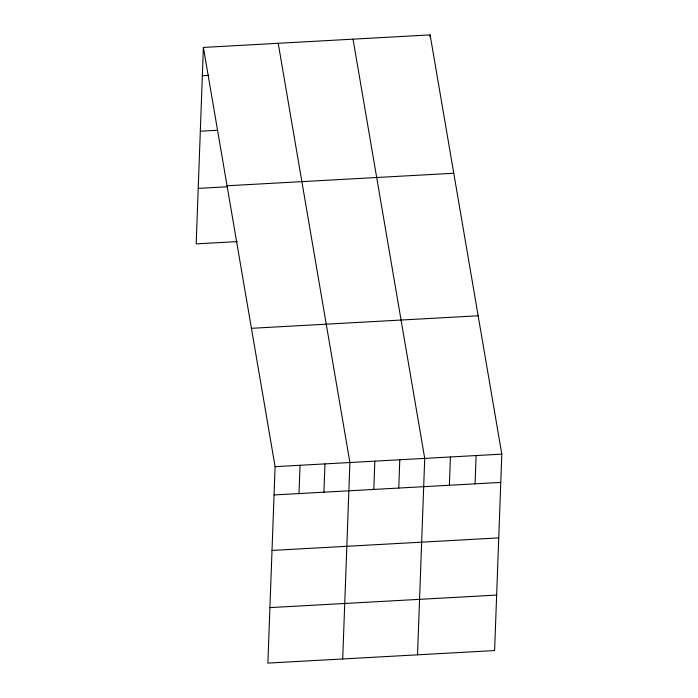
<?xml version="1.0" encoding="UTF-8"?>
<svg xmlns="http://www.w3.org/2000/svg" width="698" height="698" viewBox="0 0 698 698"><rect width="100%" height="100%" fill="white"/><g stroke="black" fill="none" stroke-linecap="round" stroke-linejoin="round"><path stroke-width="1.05" d="M203.388 47.429L275.091 466.657L267.884 663.1L494.612 650.571L501.81 454.128L430.116 34.9L203.388 47.429L196.19 243.872L237.39 241.595M298.988 493.565L300.027 465.278M323.933 492.186L324.971 463.9M342.701 658.964L349.907 462.521L278.214 43.293M373.805 489.438L374.843 461.142M398.75 488.059L399.788 459.764M430.038 37.073L430.116 34.9M417.526 654.829L424.724 458.385L353.031 39.158M449.381 485.258L450.419 456.963M475.076 483.836L476.115 455.55M202.35 75.724L208.859 75.358M200.317 131.215L217.671 130.256M227.051 185.773L453.779 173.244M198.223 188.381L227.496 186.767M251.428 328.313L478.156 315.784M275.091 466.657L501.81 454.128M274.052 494.943L500.771 482.414M272.019 550.434L498.738 537.905M269.917 607.609L496.644 595.08"/></g></svg>
